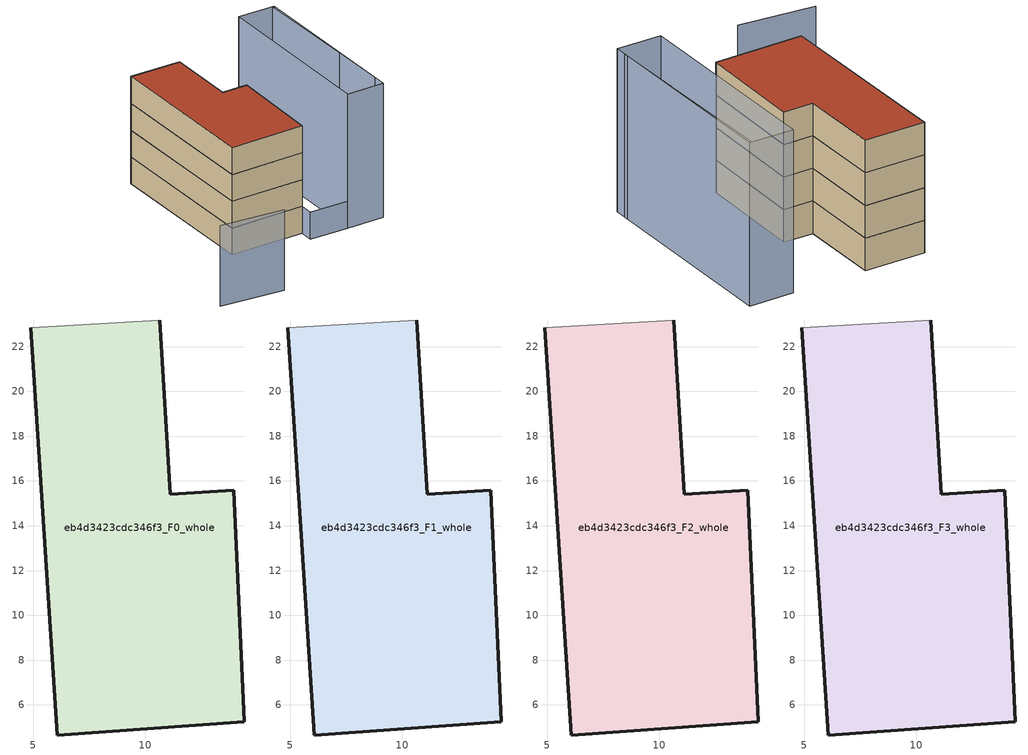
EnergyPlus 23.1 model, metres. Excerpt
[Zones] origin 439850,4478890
eb4d3423cdc346f3_F0_whole
 floor ground (EU_floor_Construction): 14.43,5.25 13.96,15.58 11.12,15.41 10.65,23.18 4.9,22.84 6.09,4.66 z0
 wall outside (EU_wall_Construction): 10.65,23.18 11.12,15.41 13.96,15.58 14.43,5.25 6.09,4.66 4.9,22.84 z0:3
 wall adiabatic (EU_wall_Construction): 4.9,22.84 10.65,23.18 z0:3
eb4d3423cdc346f3_F1_whole
 floor to eb4d3423cdc346f3_F0_whole (EU_floor_Construction): 14.43,5.25 13.96,15.58 11.12,15.41 10.65,23.18 4.9,22.84 6.09,4.66 z3
 wall outside (EU_wall_Construction): 10.65,23.18 11.12,15.41 13.96,15.58 14.43,5.25 6.09,4.66 4.9,22.84 z3:6
 wall adiabatic (EU_wall_Construction): 4.9,22.84 10.65,23.18 z3:6
eb4d3423cdc346f3_F2_whole
 floor to eb4d3423cdc346f3_F1_whole (EU_floor_Construction): 14.43,5.25 13.96,15.58 11.12,15.41 10.65,23.18 4.9,22.84 6.09,4.66 z6
 wall outside (EU_wall_Construction): 10.65,23.18 11.12,15.41 13.96,15.58 14.43,5.25 6.09,4.66 4.9,22.84 z6:9
 wall adiabatic (EU_wall_Construction): 4.9,22.84 10.65,23.18 z6:9
eb4d3423cdc346f3_F3_whole
 floor to eb4d3423cdc346f3_F2_whole (EU_floor_Construction): 14.43,5.25 13.96,15.58 11.12,15.41 10.65,23.18 4.9,22.84 6.09,4.66 z9
 wall outside (EU_wall_Construction): 10.65,23.18 11.12,15.41 13.96,15.58 14.43,5.25 6.09,4.66 4.9,22.84 z9:12
 wall adiabatic (EU_wall_Construction): 4.9,22.84 10.65,23.18 z9:12
 roof outside (EU_roof_Construction): 10.65,23.18 11.12,15.41 13.96,15.58 14.43,5.25 6.09,4.66 4.9,22.84 z12
shading: -0.33,-4.21 6.86,-4.42 z0:9; 23,5.35 22.51,12.16 / 22.52,12.03 21.61,23.86 / 18.86,3.97 17.67,23.62 / 17.67,23.62 21.88,23.87 / 21.88,23.87 23.07,4.22 / 23.07,4.22 18.86,3.97 z0:15; 13.98,13.59 18.35,13.82 / 18.35,13.82 18.86,3.98 / 18.86,3.98 14.49,3.75 / 14.49,3.75 13.98,13.59 z0:3
[Building]
EU S2 Campaign: North Axis=0; Terrain=City; Solar Distribution=FullExterior
[Site:Location]
Madrid: Latitude=40.5; Longitude=-3.5; Time Zone=1; Elevation=609
[SizingPeriod:WeatherFileDays]
AnnualSizingPeriod: Begin Month=1; Begin Day of Month=1; End Month=12; End Day of Month=31; Day of Week for Start Day=Monday; Use Weather File Daylight Saving Period=No; Use Weather File Rain and Snow Indicators=No
[MATERIAL]
EU_InternalMass_Material: Roughness=MediumRough; Thickness=0.1; Conductivity=1; Density=1800; Specific Heat=900; Thermal Absorptance=0.9; Solar Absorptance=0.7; Visible Absorptance=0.7
[MATERIAL:NOMASS] Roughness=MediumRough; Thermal Absorptance=0.9; Solar Absorptance=0.7; Visible Absorptance=0.7
Name | Thermal Resistance
EU_wall_NoMass | 0.609216
EU_roof_NoMass | 0.513268
EU_floor_NoMass | 0.568163
[CONSTRUCTION]
EU_wall_Construction: EU_wall_NoMass
EU_roof_Construction: EU_roof_NoMass
EU_floor_Construction: EU_floor_NoMass
EU_InternalMass_Construction: EU_InternalMass_Material
[ZONE] Type=1; Multiplier=1; Ceiling Height=autocalculate; Volume=398.04; Floor Area=autocalculate; Part of Total Floor Area=Yes
eb4d3423cdc346f3_F0_whole; eb4d3423cdc346f3_F1_whole; eb4d3423cdc346f3_F2_whole; eb4d3423cdc346f3_F3_whole
[INTERNALMASS] Construction=EU_InternalMass_Construction; Surface Area=132.68
Name | Zone or ZoneList
eb4d3423cdc346f3_F0_whole_EU_InternalMass | eb4d3423cdc346f3_F0_whole
eb4d3423cdc346f3_F1_whole_EU_InternalMass | eb4d3423cdc346f3_F1_whole
eb4d3423cdc346f3_F2_whole_EU_InternalMass | eb4d3423cdc346f3_F2_whole
eb4d3423cdc346f3_F3_whole_EU_InternalMass | eb4d3423cdc346f3_F3_whole
[OTHEREQUIPMENT] Fuel Type=Electricity; Design Level Calculation Method=Watts/Area; Power per Zone Floor Area=1; Fraction Latent=0; Fraction Radiant=0; Fraction Lost=0; Carbon Dioxide Generation Rate=0; EndUse Subcategory=EU_Step8_InternalGains
Name | Zone or ZoneList or Space or SpaceList | Schedule
EU_Step8_InternalGain_eb4d3423cdc346f3_F0_whole_f000 | eb4d3423cdc346f3_F0_whole | EU_Step8_GainSchedule_eb4d3423cdc346f3_F0_whole_f000
EU_Step8_InternalGain_eb4d3423cdc346f3_F1_whole_f000 | eb4d3423cdc346f3_F1_whole | EU_Step8_GainSchedule_eb4d3423cdc346f3_F1_whole_f000
EU_Step8_InternalGain_eb4d3423cdc346f3_F2_whole_f000 | eb4d3423cdc346f3_F2_whole | EU_Step8_GainSchedule_eb4d3423cdc346f3_F2_whole_f000
EU_Step8_InternalGain_eb4d3423cdc346f3_F3_whole_f000 | eb4d3423cdc346f3_F3_whole | EU_Step8_GainSchedule_eb4d3423cdc346f3_F3_whole_f000
[ZONEVENTILATION:DESIGNFLOWRATE] Schedule=EU_AlwaysOn; Design Flow Rate Calculation Method=AirChanges/Hour; Air Changes per Hour=0.752966; Ventilation Type=Natural; Fan Pressure Rise=0; Fan Total Efficiency=1; Constant Term Coefficient=1; Temperature Term Coefficient=0; Velocity Term Coefficient=0; Velocity Squared Term Coefficient=0; Minimum Indoor Temperature=-100; Maximum Indoor Temperature=100; Delta Temperature=-100; Minimum Outdoor Temperature=-100; Maximum Outdoor Temperature=100; Maximum Wind Speed=40
Name | Zone or ZoneList or Space or SpaceList
EU_ConstantAir_eb4d3423cdc346f3_F0_whole | eb4d3423cdc346f3_F0_whole
EU_ConstantAir_eb4d3423cdc346f3_F1_whole | eb4d3423cdc346f3_F1_whole
EU_ConstantAir_eb4d3423cdc346f3_F2_whole | eb4d3423cdc346f3_F2_whole
EU_ConstantAir_eb4d3423cdc346f3_F3_whole | eb4d3423cdc346f3_F3_whole
[HVACTEMPLATE:THERMOSTAT] Constant Heating Setpoint=20; Constant Cooling Setpoint=50
EU_HeatOnly_eb4d3423cdc346f3_F0_whole; EU_HeatOnly_eb4d3423cdc346f3_F1_whole; EU_HeatOnly_eb4d3423cdc346f3_F2_whole; EU_HeatOnly_eb4d3423cdc346f3_F3_whole
[HVACTEMPLATE:ZONE:IDEALLOADSAIRSYSTEM] System Availability Schedule=EU_AlwaysOn; Maximum Heating Supply Air Temperature=50; Minimum Cooling Supply Air Temperature=13; Maximum Heating Supply Air Humidity Ratio=0.0156; Minimum Cooling Supply Air Humidity Ratio=0.0077; Heating Limit=NoLimit; Cooling Limit=NoLimit; Heating Availability Schedule=EU_AlwaysOn; Cooling Availability Schedule=EU_CoolingOff; Dehumidification Control Type=ConstantSensibleHeatRatio; Cooling Sensible Heat Ratio=0.7; Dehumidification Setpoint=60; Humidification Control Type=None; Humidification Setpoint=30; Outdoor Air Method=None; Outdoor Air Flow Rate per Person=0.00944; Outdoor Air Flow Rate per Zone Floor Area=0; Outdoor Air Flow Rate per Zone=0; Demand Controlled Ventilation Type=None; Outdoor Air Economizer Type=NoEconomizer; Heat Recovery Type=None; Sensible Heat Recovery Effectiveness=0.7; Latent Heat Recovery Effectiveness=0.65
Name | Template Thermostat
eb4d3423cdc346f3_F0_whole | EU_HeatOnly_eb4d3423cdc346f3_F0_whole
eb4d3423cdc346f3_F1_whole | EU_HeatOnly_eb4d3423cdc346f3_F1_whole
eb4d3423cdc346f3_F2_whole | EU_HeatOnly_eb4d3423cdc346f3_F2_whole
eb4d3423cdc346f3_F3_whole | EU_HeatOnly_eb4d3423cdc346f3_F3_whole
[SIZING:ZONE] Zone Cooling Design Supply Air Temperature Input Method=SupplyAirTemperature; Zone Cooling Design Supply Air Temperature=13; Zone Heating Design Supply Air Temperature Input Method=SupplyAirTemperature; Zone Heating Design Supply Air Temperature=50; Zone Cooling Design Supply Air Humidity Ratio=0.008; Zone Heating Design Supply Air Humidity Ratio=0.008; Cooling Design Air Flow Method=DesignDay; Cooling Design Air Flow Rate=0; Cooling Minimum Air Flow per Zone Floor Area=0.000762; Cooling Minimum Air Flow=0; Cooling Minimum Air Flow Fraction=0.2; Heating Design Air Flow Method=DesignDay; Heating Design Air Flow Rate=0; Heating Maximum Air Flow per Zone Floor Area=0.002032; Heating Maximum Air Flow=0.141576; Heating Maximum Air Flow Fraction=0.3; Account for Dedicated Outdoor Air System=No; Dedicated Outdoor Air System Control Strategy=NeutralSupplyAir; Dedicated Outdoor Air Low Setpoint Temperature for Design=autosize; Dedicated Outdoor Air High Setpoint Temperature for Design=autosize; Zone Load Sizing Method=Sensible Load Only No Latent Load; Zone Latent Cooling Design Supply Air Humidity Ratio Input Method=HumidityRatioDifference; Zone Cooling Design Supply Air Humidity Ratio Difference=0.005; Zone Latent Heating Design Supply Air Humidity Ratio Input Method=HumidityRatioDifference; Zone Humidification Design Supply Air Humidity Ratio Difference=0.005
eb4d3423cdc346f3_F0_whole; eb4d3423cdc346f3_F1_whole; eb4d3423cdc346f3_F2_whole; eb4d3423cdc346f3_F3_whole
[SCHEDULE:CONSTANT]
Name | Hourly Value
EU_AlwaysOn | 1
EU_CoolingOff | 0
[SCHEDULE:FILE] Column Number=1; Rows to Skip at Top=0; Number of Hours of Data=8760; Column Separator=Comma; Interpolate to Timestep=No; Minutes per Item=60; Adjust Schedule for Daylight Savings=Yes
Name | File
EU_Step8_GainSchedule_eb4d3423cdc346f3_F0_whole_f000 | C:\Users\o_iseri\Desktop\OpenUBEM\openubem\outputs\eu_evidence\EU-21\finding249_remedy_validation\t03_energyplus\ES-MAD-BERRUGUETE\eb4d3423cdc346f3\eb4d3423cdc346f3_F0_whole_f000_gain.csv
EU_Step8_GainSchedule_eb4d3423cdc346f3_F1_whole_f000 | C:\Users\o_iseri\Desktop\OpenUBEM\openubem\outputs\eu_evidence\EU-21\finding249_remedy_validation\t03_energyplus\ES-MAD-BERRUGUETE\eb4d3423cdc346f3\eb4d3423cdc346f3_F1_whole_f000_gain.csv
EU_Step8_GainSchedule_eb4d3423cdc346f3_F2_whole_f000 | C:\Users\o_iseri\Desktop\OpenUBEM\openubem\outputs\eu_evidence\EU-21\finding249_remedy_validation\t03_energyplus\ES-MAD-BERRUGUETE\eb4d3423cdc346f3\eb4d3423cdc346f3_F2_whole_f000_gain.csv
EU_Step8_GainSchedule_eb4d3423cdc346f3_F3_whole_f000 | C:\Users\o_iseri\Desktop\OpenUBEM\openubem\outputs\eu_evidence\EU-21\finding249_remedy_validation\t03_energyplus\ES-MAD-BERRUGUETE\eb4d3423cdc346f3\eb4d3423cdc346f3_F3_whole_f000_gain.csv
